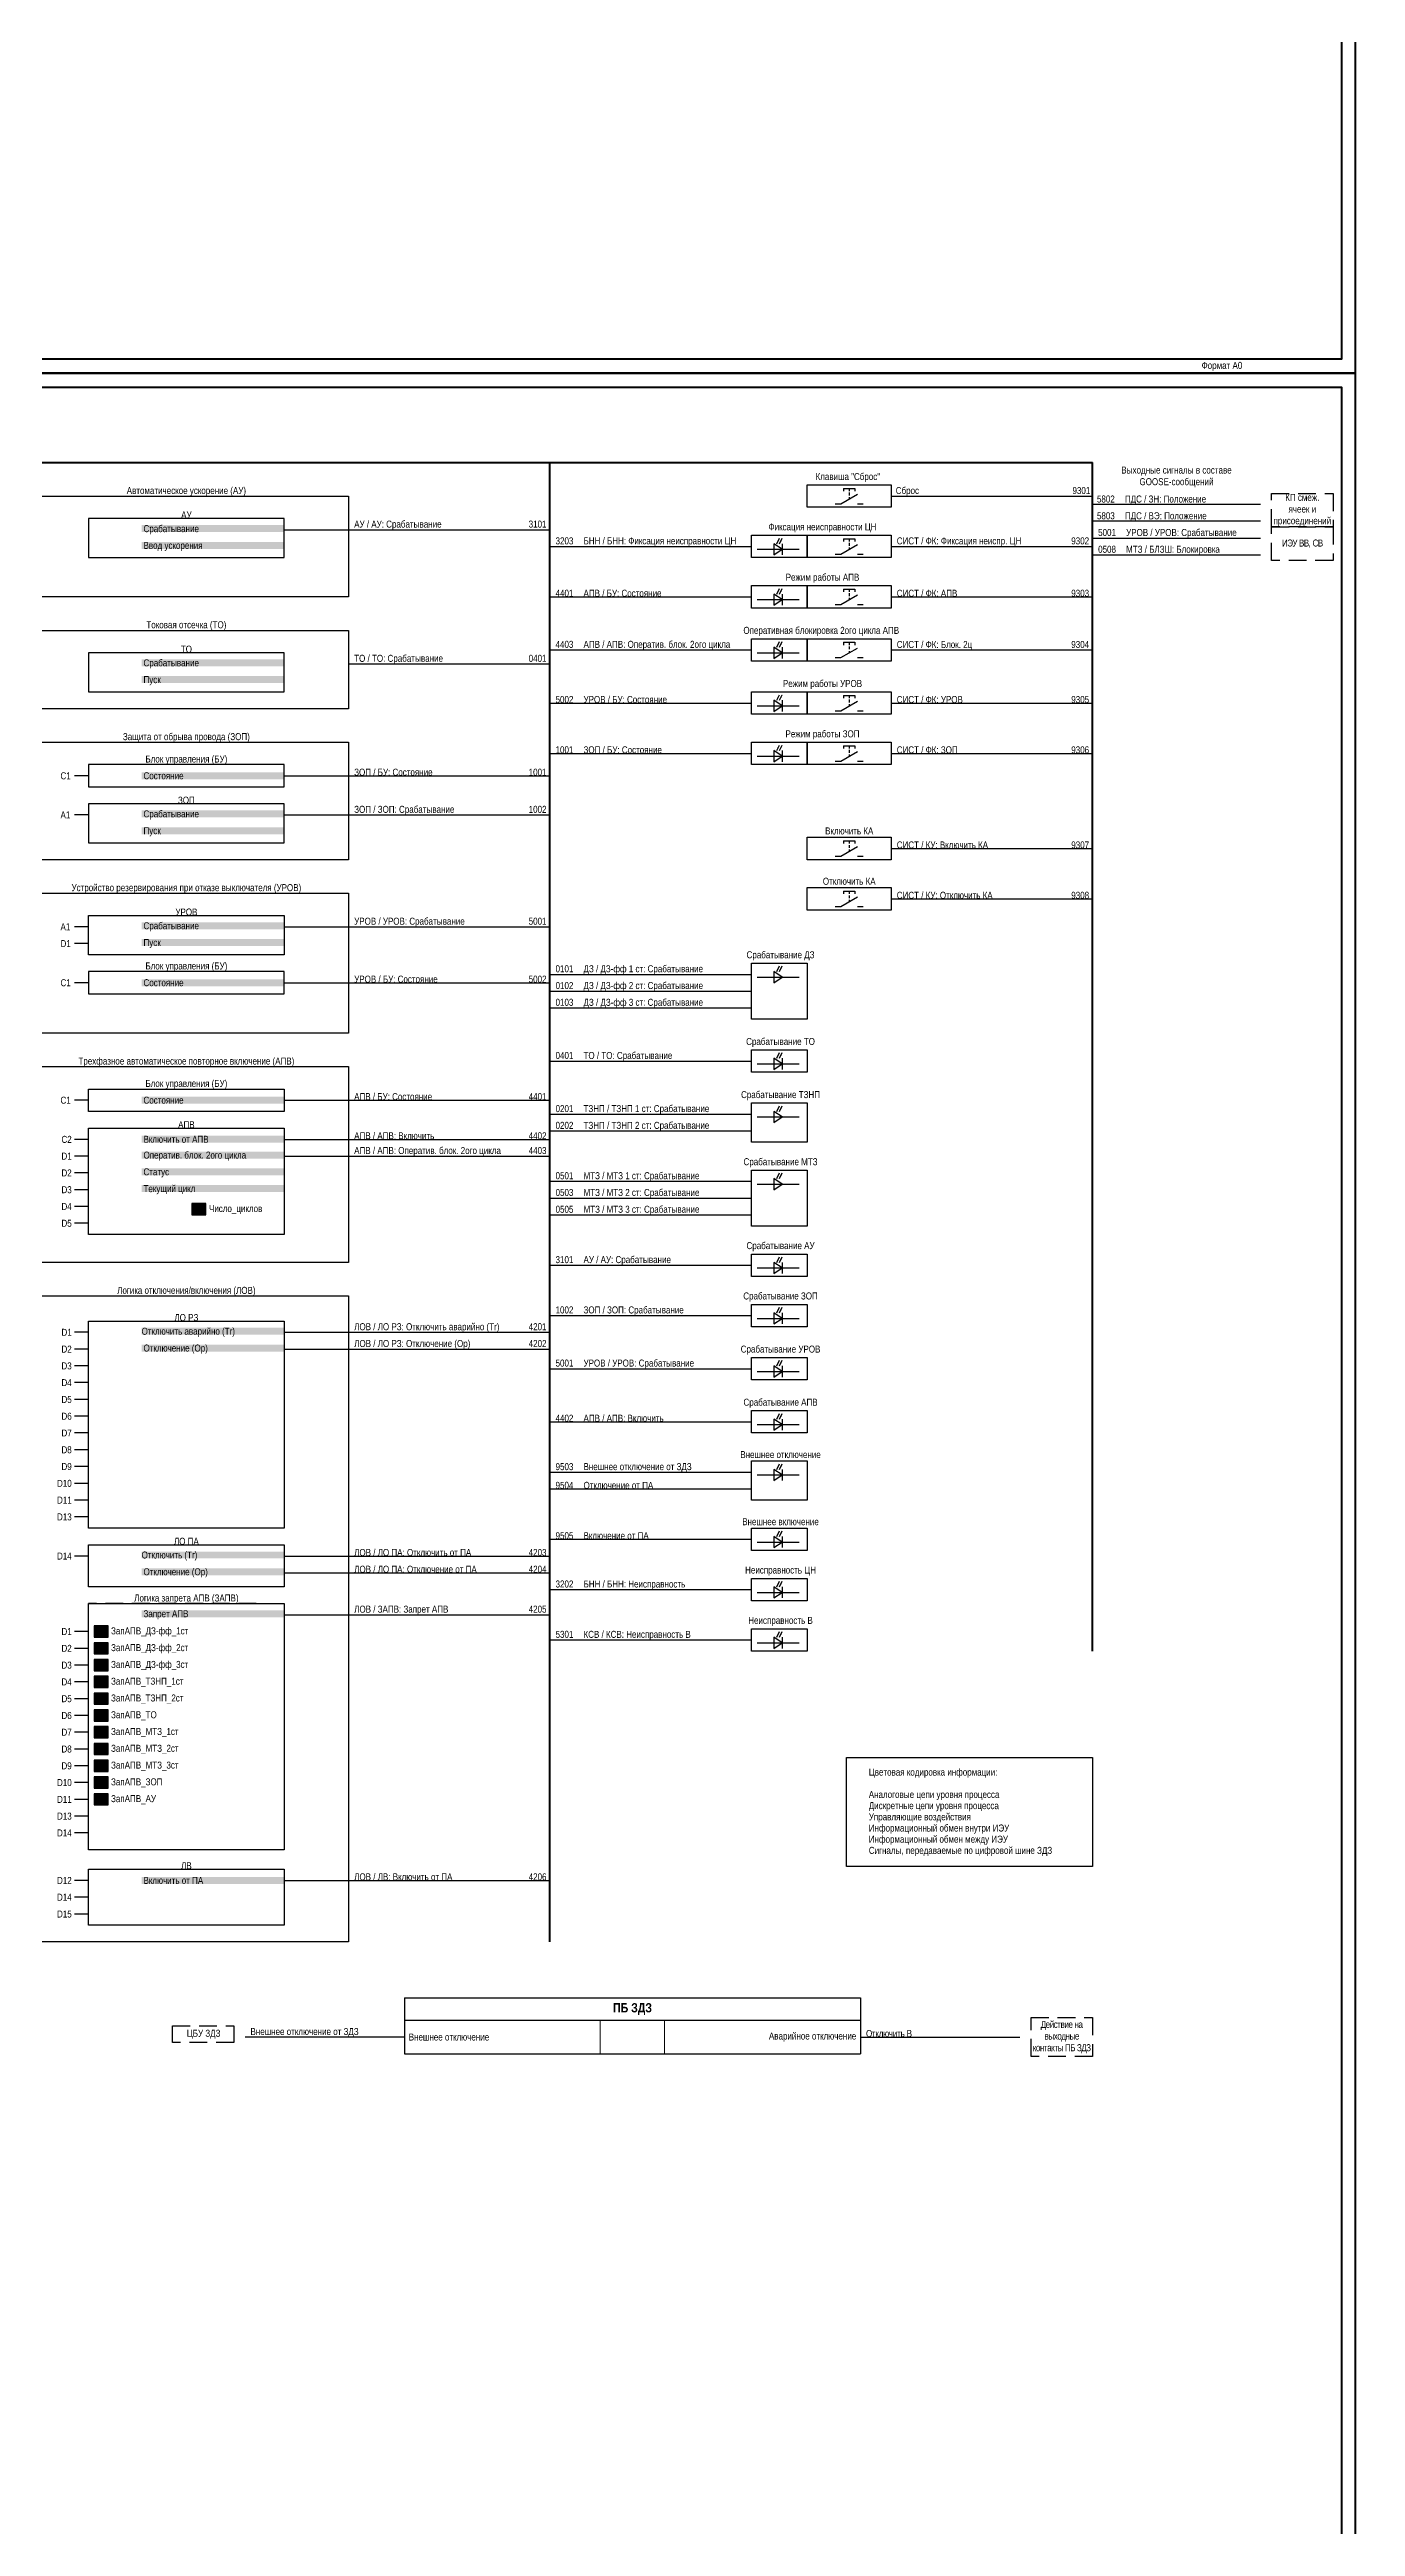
# Model space of a CAD drawing. Header units: millimetres. Extents: x 2179 to 12176, y -20554 to -12004.
# Drawn here: x 4405 to 4872, y -13755 to -12869 of the extents above; entities that cross this region are included whole.
import ezdxf
from ezdxf.enums import TextEntityAlignment as Align

# ---------------------------------------------------------------- set-up
doc = ezdxf.new("R2010")
doc.units = ezdxf.units.MM
doc.linetypes.add('HIDDEN2', pattern=[4.7625, 3.175, -1.5875])
doc.linetypes.add('штриховая2', pattern=[9.525, 6.35, -3.175])
for name, color, linetype, lineweight in [('GOOSE', 224, 'Continuous', 30), ('MMS', 190, 'Continuous', 30), ('Внутренняя шина', 4, 'Continuous', 70), ('Вход-Аналоги', 5, 'Continuous', 30), ('Дискретный сигнал', 37, 'Continuous', 25), ('Линии связи', 75, 'Continuous', 30), ('Основная', 7, 'Continuous', 30), ('Основная прерывистая', 7, 'штриховая2', 30), ('Основная сплошная', 7, 'Continuous', 30), ('Сигналы внутр.', 13, 'Continuous', 30), ('Цепи внешние', 134, 'Continuous', 30)]:
    doc.layers.add(name, color=color, linetype=linetype, lineweight=lineweight)
doc.layers.add('Рамка внешняя', color=8, linetype='Continuous', lineweight=40, plot=False)
doc.styles.add('2.5_Gost_RD', font='ARIALN.TTF', dxfattribs={"height": 2.5})
doc.styles.add('Narrow', font='ARIALN.TTF')
doc.styles.add('Табл дан', font='ARIALN.TTF')
doc.styles.add('Табл загол', font='ARIALNB.TTF')

# ---------------------------------------------------------------- blocks, each defined once
blk = doc.blocks.new('*U15')
blk.add_lwpolyline([(0, 0), (1189, 0), (1189, 841), (0, 841)], close=True)
at = {"lineweight": 50}
blk.add_lwpolyline([(20, 836), (1184, 836), (1184, 5), (20, 5)], close=True, dxfattribs=at)
at = {"style": '2.5_Gost_RD', "flags": 8}
blk.add_attdef('ФОРМАТ', text='', height=2.5, dxfattribs=at).set_placement((1134, 4), align=Align.TOP_LEFT)
blk = doc.blocks.new('SW.2')
at = {"true_color": 0xadddf7}
h = blk.add_hatch(color=141, dxfattribs=at)
h.dxf.hatch_style = 1
h.paths.add_polyline_path([(5, 2), (0, 2), (0, -2), (5, -2)])
blk.add_lwpolyline([(5, 2), (0, 2), (0, -2), (5, -2)], close=True)
for points in [[(1, 0), (2, 0)], [(2, 0), (3, 1)], [(3, 0), (4, 0)]]:
    blk.add_lwpolyline(points)
blk = doc.blocks.new('SW.3')
at = {"true_color": 0xadddf7}
h = blk.add_hatch(color=141, dxfattribs=at)
h.dxf.hatch_style = 1
h.paths.add_polyline_path([(5, 2), (0, 2), (0, -2), (5, -2)])
blk.add_lwpolyline([(5, 2), (0, 2), (0, -2), (5, -2)], close=True)
for points in [[(2, 1), (1, 1)], [(1, 0), (2, 0)], [(3, 0), (2, 1)], [(4, 0), (3, 0)], [(2, -1), (1, -1)]]:
    blk.add_lwpolyline(points)
blk = doc.blocks.new('*T149')
at = {"layer": 'Основная', "color": 0, "linetype": 'ByBlock', "lineweight": -2, "transparency": 16777216}
for p, q in [((0, 0), (163, 0)), ((0, 0), (0, -8)), ((163, 0), (163, -8))]:
    blk.add_line(p, q, dxfattribs=at)
at = {"layer": 'Основная', "color": 0, "linetype": 'ByBlock', "lineweight": 30, "transparency": 16777216}
for p, q in [((0, -8), (163, -8)), ((0, -8), (0, -20)), ((163, -8), (163, -20)), ((0, -20), (163, -20))]:
    blk.add_line(p, q, dxfattribs=at)
at = {"layer": 'Основная', "color": 0, "linetype": 'ByBlock', "lineweight": 18, "transparency": 16777216}
for p, q in [((70, -8), (70, -20)), ((93, -8), (93, -20))]:
    blk.add_line(p, q, dxfattribs=at)
at = {"layer": 'Основная', "color": 0, "transparency": 16777216}
for s, insert, char_height, width, attachment_point, style in [('{\\C256;ПБ ЗДЗ}', (81.5, -4), 3.3, 160, 5, 'Табл загол'), ('Внешнее отключение', (1.5, -14), 2.5, 67, 4, 'Табл дан'), ('Аварийное отключение', (161.5, -14), 2.5, 67, 6, 'Табл дан')]:
    blk.add_mtext(s, dxfattribs=dict(at, insert=insert, char_height=char_height, width=width, attachment_point=attachment_point, style=style))

msp = doc.modelspace()

# ---------------------------------------------------------------- linework, layer by layer
at = {"layer": 'Внутренняя шина'}
for points in [[(4064, -13017), (4778, -13017)], [(4584, -13546), (4584, -13017)], [(4778, -13442), (4778, -13017)]]:
    msp.add_lwpolyline(points, dxfattribs=at)
at = {"layer": 'Линии связи'}
for points in [[(4706, -13029), (4778, -13029)], [(4838, -13032), (4778, -13032)], [(4489, -13041), (4584, -13041)], [(4838, -13038), (4778, -13038)], [(4778, -13044), (4838, -13044)], [(4584, -13047), (4656, -13047)], [(4706, -13047), (4778, -13047)], [(4778, -13050), (4838, -13050)], [(4584, -13065), (4656, -13065)], [(4706, -13065), (4778, -13065)], [(4512, -13089), (4584, -13089)], [(4584, -13084), (4656, -13084)], [(4706, -13084), (4778, -13084)], [(4584, -13103), (4656, -13103)], [(4706, -13103), (4778, -13103)], [(4584, -13121), (4656, -13121)], [(4706, -13121), (4778, -13121)], [(4489, -13129), (4584, -13129)], [(4489, -13143), (4584, -13143)], [(4706, -13155), (4778, -13155)], [(4706, -13173), (4778, -13173)], [(4489, -13183), (4584, -13183)], [(4489, -13203), (4584, -13203)], [(4584, -13200), (4656, -13200)], [(4584, -13206), (4656, -13206)], [(4584, -13212), (4656, -13212)], [(4584, -13231), (4656, -13231)], [(4489, -13245), (4584, -13245)], [(4584, -13250), (4656, -13250)], [(4584, -13256), (4656, -13256)], [(4489, -13259), (4584, -13259)], [(4489, -13265), (4584, -13265)], [(4584, -13274), (4656, -13274)], [(4584, -13280), (4656, -13280)], [(4584, -13286), (4656, -13286)], [(4584, -13304), (4656, -13304)], [(4489, -13328), (4584, -13328)], [(4584, -13322), (4656, -13322)], [(4489, -13334), (4584, -13334)], [(4584, -13341), (4656, -13341)], [(4584, -13360), (4656, -13360)], [(4584, -13378), (4656, -13378)], [(4584, -13384), (4656, -13384)], [(4489, -13408), (4584, -13408)], [(4584, -13402), (4656, -13402)], [(4489, -13414), (4584, -13414)], [(4584, -13420), (4656, -13420)], [(4489, -13429), (4584, -13429)], [(4584, -13438), (4656, -13438)], [(4489, -13524), (4584, -13524)], [(4532, -13580), (4475, -13580)], [(4695, -13580), (4752, -13580)]]:
    msp.add_lwpolyline(points, dxfattribs=at)
at = {"layer": 'Основная'}
for points in [[(4676, -13025), (4706, -13025), (4706, -13033), (4676, -13033)], [(4396, -13029), (4512, -13029), (4512, -13065), (4396, -13065)], [(4489, -13037), (4419, -13037), (4419, -13051), (4489, -13051)], [(4656, -13043), (4676, -13043), (4676, -13051), (4656, -13051)], [(4676, -13043), (4706, -13043), (4706, -13051), (4676, -13051)], [(4656, -13061), (4676, -13061), (4676, -13069), (4656, -13069)], [(4676, -13061), (4706, -13061), (4706, -13069), (4676, -13069)], [(4396, -13077), (4512, -13077), (4512, -13105), (4396, -13105)], [(4656, -13080), (4676, -13080), (4676, -13088), (4656, -13088)], [(4676, -13080), (4706, -13080), (4706, -13088), (4676, -13088)], [(4489, -13085), (4419, -13085), (4419, -13099), (4489, -13099)], [(4656, -13099), (4676, -13099), (4676, -13107), (4656, -13107)], [(4676, -13099), (4706, -13099), (4706, -13107), (4676, -13107)], [(4396, -13117), (4512, -13117), (4512, -13159), (4396, -13159)], [(4656, -13117), (4676, -13117), (4676, -13125), (4656, -13125)], [(4676, -13117), (4706, -13117), (4706, -13125), (4676, -13125)], [(4489, -13125), (4419, -13125), (4419, -13133), (4489, -13133)], [(4489, -13139), (4419, -13139), (4419, -13153), (4489, -13153)], [(4676, -13151), (4706, -13151), (4706, -13159), (4676, -13159)], [(4676, -13169), (4706, -13169), (4706, -13177), (4676, -13177)], [(4396, -13171), (4512, -13171), (4512, -13221), (4396, -13221)], [(4419, -13179), (4489, -13179), (4489, -13193), (4419, -13193)], [(4656, -13196), (4676, -13196), (4676, -13216), (4656, -13216)], [(4489, -13199), (4419, -13199), (4419, -13207), (4489, -13207)], [(4656, -13227), (4676, -13227), (4676, -13235), (4656, -13235)], [(4396, -13233), (4512, -13233), (4512, -13303), (4396, -13303)], [(4419, -13241), (4489, -13241), (4489, -13249), (4419, -13249)], [(4656, -13246), (4676, -13246), (4676, -13260), (4656, -13260)], [(4419, -13255), (4489, -13255), (4489, -13293), (4419, -13293)], [(4656, -13270), (4676, -13270), (4676, -13290), (4656, -13290)], [(4656, -13300), (4676, -13300), (4676, -13308), (4656, -13308)], [(4396, -13315), (4512, -13315), (4512, -13546), (4396, -13546)], [(4656, -13318), (4676, -13318), (4676, -13326), (4656, -13326)], [(4419, -13324), (4489, -13324), (4489, -13398), (4419, -13398)], [(4656, -13337), (4676, -13337), (4676, -13345), (4656, -13345)], [(4656, -13356), (4676, -13356), (4676, -13364), (4656, -13364)], [(4656, -13374), (4676, -13374), (4676, -13388), (4656, -13388)], [(4656, -13398), (4676, -13398), (4676, -13406), (4656, -13406)], [(4419, -13404), (4489, -13404), (4489, -13419), (4419, -13419)], [(4656, -13416), (4676, -13416), (4676, -13424), (4656, -13424)], [(4419, -13425), (4489, -13425), (4489, -13513), (4419, -13513)], [(4656, -13434), (4676, -13434), (4676, -13442), (4656, -13442)], [(4419, -13520), (4489, -13520), (4489, -13540), (4419, -13540)]]:
    msp.add_lwpolyline(points, close=True, dxfattribs=at)
for points in [[(4419, -13129), (4414, -13129)], [(4419, -13143), (4414, -13143)], [(4419, -13183), (4414, -13183)], [(4419, -13189), (4414, -13189)], [(4419, -13203), (4414, -13203)], [(4419, -13245), (4414, -13245)], [(4419, -13259), (4414, -13259)], [(4419, -13265), (4414, -13265)], [(4419, -13271), (4414, -13271)], [(4419, -13277), (4414, -13277)], [(4419, -13283), (4414, -13283)], [(4419, -13289), (4414, -13289)], [(4419, -13328), (4414, -13328)], [(4419, -13334), (4414, -13334)], [(4419, -13340), (4414, -13340)], [(4419, -13346), (4414, -13346)], [(4419, -13352), (4414, -13352)], [(4419, -13358), (4414, -13358)], [(4419, -13364), (4414, -13364)], [(4419, -13370), (4414, -13370)], [(4419, -13376), (4414, -13376)], [(4419, -13382), (4414, -13382)], [(4419, -13388), (4414, -13388)], [(4419, -13394), (4414, -13394)], [(4419, -13408), (4414, -13408)], [(4419, -13435), (4414, -13435)], [(4419, -13441), (4414, -13441)], [(4419, -13447), (4414, -13447)], [(4419, -13453), (4414, -13453)], [(4419, -13459), (4414, -13459)], [(4419, -13465), (4414, -13465)], [(4419, -13471), (4414, -13471)], [(4419, -13477), (4414, -13477)], [(4419, -13483), (4414, -13483)], [(4419, -13489), (4414, -13489)], [(4419, -13495), (4414, -13495)], [(4419, -13501), (4414, -13501)], [(4419, -13507), (4414, -13507)], [(4419, -13524), (4414, -13524)], [(4419, -13530), (4414, -13530)], [(4419, -13536), (4414, -13536)]]:
    msp.add_lwpolyline(points, dxfattribs=at)
at = {"layer": 'Основная прерывистая'}
msp.add_lwpolyline([(4479, -13425), (4419, -13425)], dxfattribs=at)
at = {"layer": 'Основная сплошная', "color": 0}
for p, q in [((4688, -13031.75), (4694, -13028.32)), ((4689, -13026.25), (4691, -13026.25)), ((4691, -13026.25), (4693, -13026.25)), ((4686, -13031.75), (4688, -13031.75)), ((4694, -13031.75), (4696, -13031.75)), ((4689, -13044.25), (4691, -13044.25)), ((4691, -13044.25), (4693, -13044.25)), ((4686, -13049.75), (4688, -13049.75)), ((4688, -13049.75), (4694, -13046.32)), ((4694, -13049.75), (4696, -13049.75)), ((4689, -13062.25), (4691, -13062.25)), ((4691, -13062.25), (4693, -13062.25)), ((4686, -13067.75), (4688, -13067.75)), ((4688, -13067.75), (4694, -13064.32)), ((4694, -13067.75), (4696, -13067.75)), ((4689, -13081.25), (4691, -13081.25)), ((4691, -13081.25), (4693, -13081.25)), ((4686, -13086.75), (4688, -13086.75)), ((4688, -13086.75), (4694, -13083.32)), ((4694, -13086.75), (4696, -13086.75)), ((4686, -13105.75), (4688, -13105.75)), ((4688, -13105.75), (4694, -13102.32)), ((4689, -13100.25), (4691, -13100.25)), ((4691, -13100.25), (4693, -13100.25)), ((4694, -13105.75), (4696, -13105.75)), ((4686, -13123.75), (4688, -13123.75)), ((4688, -13123.75), (4694, -13120.32)), ((4689, -13118.25), (4691, -13118.25)), ((4691, -13118.25), (4693, -13118.25)), ((4694, -13123.75), (4696, -13123.75)), ((4689, -13152.25), (4691, -13152.25)), ((4691, -13152.25), (4693, -13152.25)), ((4686, -13157.75), (4688, -13157.75)), ((4688, -13157.75), (4694, -13154.32)), ((4694, -13157.75), (4696, -13157.75)), ((4686, -13175.75), (4688, -13175.75)), ((4688, -13175.75), (4694, -13172.32)), ((4689, -13170.25), (4691, -13170.25)), ((4691, -13170.25), (4693, -13170.25)), ((4694, -13175.75), (4696, -13175.75))]:
    msp.add_line(p, q, dxfattribs=at)
at = {"layer": 'Основная сплошная', "ltscale": 0.35}
for p, q in [((4689, -13026.25), (4689, -13027.25)), ((4691, -13026.25), (4691, -13027.25)), ((4691, -13027.75), (4691, -13028.75)), ((4693, -13026.25), (4693, -13027.25)), ((4689, -13044.25), (4689, -13045.25)), ((4691, -13044.25), (4691, -13045.25)), ((4691, -13045.75), (4691, -13046.75)), ((4693, -13044.25), (4693, -13045.25)), ((4689, -13062.25), (4689, -13063.25)), ((4691, -13062.25), (4691, -13063.25)), ((4691, -13063.75), (4691, -13064.75)), ((4693, -13062.25), (4693, -13063.25)), ((4689, -13081.25), (4689, -13082.25)), ((4691, -13081.25), (4691, -13082.25)), ((4693, -13081.25), (4693, -13082.25)), ((4691, -13082.75), (4691, -13083.75)), ((4689, -13100.25), (4689, -13101.25)), ((4691, -13100.25), (4691, -13101.25)), ((4691, -13101.75), (4691, -13102.75)), ((4693, -13100.25), (4693, -13101.25)), ((4689, -13118.25), (4689, -13119.25)), ((4691, -13118.25), (4691, -13119.25)), ((4691, -13119.75), (4691, -13120.75)), ((4693, -13118.25), (4693, -13119.25)), ((4689, -13152.25), (4689, -13153.25)), ((4691, -13152.25), (4691, -13153.25)), ((4693, -13152.25), (4693, -13153.25)), ((4691, -13153.75), (4691, -13154.75)), ((4689, -13170.25), (4689, -13171.25)), ((4691, -13170.25), (4691, -13171.25)), ((4691, -13171.75), (4691, -13172.75)), ((4693, -13170.25), (4693, -13171.25))]:
    msp.add_line(p, q, dxfattribs=at)
at = {"layer": 'Основная сплошная', "color": 0, "linetype": 'HIDDEN2', "ltscale": 0.5}
for p, q in [((4691, -13029.39), (4691, -13030.04)), ((4691, -13047.39), (4691, -13048.04)), ((4691, -13065.39), (4691, -13066.04)), ((4691, -13084.39), (4691, -13085.04)), ((4691, -13103.39), (4691, -13104.04)), ((4691, -13121.39), (4691, -13122.04)), ((4691, -13155.39), (4691, -13156.04)), ((4691, -13173.39), (4691, -13174.04))]:
    msp.add_line(p, q, dxfattribs=at)
at = {"layer": 'Основная сплошная', "linetype": 'штриховая2'}
for points in [[(4864, -13040), (4842, -13040), (4842, -13028), (4864, -13028)], [(4864, -13052), (4842, -13052), (4842, -13040), (4864, -13040)], [(4471, -13582), (4449, -13582), (4449, -13576), (4471, -13576)], [(4778, -13587), (4756, -13587), (4756, -13573), (4778, -13573)]]:
    msp.add_lwpolyline(points, close=True, dxfattribs=at)
at = {"layer": 'Основная сплошная'}
for points in [[(4664.06, -13046), (4664.06, -13050), (4667.06, -13048), (4664.06, -13046)], [(4665.06, -13046), (4666.06, -13044)], [(4666.06, -13046), (4667.06, -13044)], [(4667.06, -13046), (4667.06, -13050)], [(4658.06, -13048), (4673.06, -13048)], [(4665.06, -13064), (4666.06, -13062)], [(4666.06, -13064), (4667.06, -13062)], [(4658.06, -13066), (4673.06, -13066)], [(4664.06, -13064), (4664.06, -13068), (4667.06, -13066), (4664.06, -13064)], [(4667.06, -13064), (4667.06, -13068)], [(4665.06, -13083), (4666.06, -13081)], [(4666.06, -13083), (4667.06, -13081)], [(4658.06, -13085), (4673.06, -13085)], [(4664.06, -13083), (4664.06, -13087), (4667.06, -13085), (4664.06, -13083)], [(4667.06, -13083), (4667.06, -13087)], [(4658.06, -13104), (4673.06, -13104)], [(4664.06, -13102), (4664.06, -13106), (4667.06, -13104), (4664.06, -13102)], [(4665.06, -13102), (4666.06, -13100)], [(4666.06, -13102), (4667.06, -13100)], [(4667.06, -13102), (4667.06, -13106)], [(4658.06, -13122), (4673.06, -13122)], [(4664.06, -13120), (4664.06, -13124), (4667.06, -13122), (4664.06, -13120)], [(4665.06, -13120), (4666.06, -13118)], [(4666.06, -13120), (4667.06, -13118)], [(4667.06, -13120), (4667.06, -13124)], [(4658.06, -13201), (4673.06, -13201)], [(4664.06, -13199), (4664.06, -13203), (4667.06, -13201), (4664.06, -13199)], [(4665.06, -13199), (4666.06, -13197)], [(4666.06, -13199), (4667.06, -13197)], [(4658.06, -13232), (4673.06, -13232)], [(4664.06, -13230), (4664.06, -13234), (4667.06, -13232), (4664.06, -13230)], [(4665.06, -13230), (4666.06, -13228)], [(4666.06, -13230), (4667.06, -13228)], [(4667.06, -13230), (4667.06, -13234)], [(4664.06, -13249), (4664.06, -13253), (4667.06, -13251), (4664.06, -13249)], [(4665.06, -13249), (4666.06, -13247)], [(4666.06, -13249), (4667.06, -13247)], [(4658.06, -13251), (4673.06, -13251)], [(4658.06, -13275), (4673.06, -13275)], [(4664.06, -13273), (4664.06, -13277), (4667.06, -13275), (4664.06, -13273)], [(4665.06, -13273), (4666.06, -13271)], [(4666.06, -13273), (4667.06, -13271)], [(4664.06, -13303), (4664.06, -13307), (4667.06, -13305), (4664.06, -13303)], [(4665.06, -13303), (4666.06, -13301)], [(4666.06, -13303), (4667.06, -13301)], [(4667.06, -13303), (4667.06, -13307)], [(4658.06, -13305), (4673.06, -13305)], [(4665.06, -13321), (4666.06, -13319)], [(4666.06, -13321), (4667.06, -13319)], [(4658.06, -13323), (4673.06, -13323)], [(4664.06, -13321), (4664.06, -13325), (4667.06, -13323), (4664.06, -13321)], [(4667.06, -13321), (4667.06, -13325)], [(4665.06, -13340), (4666.06, -13338)], [(4666.06, -13340), (4667.06, -13338)], [(4658.06, -13342), (4673.06, -13342)], [(4664.06, -13340), (4664.06, -13344), (4667.06, -13342), (4664.06, -13340)], [(4667.06, -13340), (4667.06, -13344)], [(4658.06, -13361), (4673.06, -13361)], [(4664.06, -13359), (4664.06, -13363), (4667.06, -13361), (4664.06, -13359)], [(4665.06, -13359), (4666.06, -13357)], [(4666.06, -13359), (4667.06, -13357)], [(4667.06, -13359), (4667.06, -13363)], [(4658.06, -13379), (4673.06, -13379)], [(4664.06, -13377), (4664.06, -13381), (4667.06, -13379), (4664.06, -13377)], [(4665.06, -13377), (4666.06, -13375)], [(4666.06, -13377), (4667.06, -13375)], [(4667.06, -13377), (4667.06, -13381)], [(4665.06, -13401), (4666.06, -13399)], [(4666.06, -13401), (4667.06, -13399)], [(4658.06, -13403), (4673.06, -13403)], [(4664.06, -13401), (4664.06, -13405), (4667.06, -13403), (4664.06, -13401)], [(4667.06, -13401), (4667.06, -13405)], [(4665.06, -13419), (4666.06, -13417)], [(4666.06, -13419), (4667.06, -13417)], [(4658.06, -13421), (4673.06, -13421)], [(4664.06, -13419), (4664.06, -13423), (4667.06, -13421), (4664.06, -13419)], [(4667.06, -13419), (4667.06, -13423)], [(4665.06, -13437), (4666.06, -13435)], [(4666.06, -13437), (4667.06, -13435)], [(4658.06, -13439), (4673.06, -13439)], [(4664.06, -13437), (4664.06, -13441), (4667.06, -13439), (4664.06, -13437)], [(4667.06, -13437), (4667.06, -13441)]]:
    msp.add_lwpolyline(points, dxfattribs=at)
for points in [[(4665.56, -13045, 0.5, 0, 0), (4666.06, -13044, 0, 0, 0)], [(4666.56, -13045, 0.5, 0, 0), (4667.06, -13044, 0, 0, 0)], [(4665.56, -13063, 0.5, 0, 0), (4666.06, -13062, 0, 0, 0)], [(4666.56, -13063, 0.5, 0, 0), (4667.06, -13062, 0, 0, 0)], [(4665.56, -13082, 0.5, 0, 0), (4666.06, -13081, 0, 0, 0)], [(4666.56, -13082, 0.5, 0, 0), (4667.06, -13081, 0, 0, 0)], [(4665.56, -13101, 0.5, 0, 0), (4666.06, -13100, 0, 0, 0)], [(4666.56, -13101, 0.5, 0, 0), (4667.06, -13100, 0, 0, 0)], [(4665.56, -13119, 0.5, 0, 0), (4666.06, -13118, 0, 0, 0)], [(4666.56, -13119, 0.5, 0, 0), (4667.06, -13118, 0, 0, 0)], [(4665.56, -13198, 0.5, 0, 0), (4666.06, -13197, 0, 0, 0)], [(4666.56, -13198, 0.5, 0, 0), (4667.06, -13197, 0, 0, 0)], [(4665.56, -13229, 0.5, 0, 0), (4666.06, -13228, 0, 0, 0)], [(4666.56, -13229, 0.5, 0, 0), (4667.06, -13228, 0, 0, 0)], [(4665.56, -13248, 0.5, 0, 0), (4666.06, -13247, 0, 0, 0)], [(4666.56, -13248, 0.5, 0, 0), (4667.06, -13247, 0, 0, 0)], [(4665.56, -13272, 0.5, 0, 0), (4666.06, -13271, 0, 0, 0)], [(4666.56, -13272, 0.5, 0, 0), (4667.06, -13271, 0, 0, 0)], [(4665.56, -13302, 0.5, 0, 0), (4666.06, -13301, 0, 0, 0)], [(4666.56, -13302, 0.5, 0, 0), (4667.06, -13301, 0, 0, 0)], [(4665.56, -13320, 0.5, 0, 0), (4666.06, -13319, 0, 0, 0)], [(4666.56, -13320, 0.5, 0, 0), (4667.06, -13319, 0, 0, 0)], [(4665.56, -13339, 0.5, 0, 0), (4666.06, -13338, 0, 0, 0)], [(4666.56, -13339, 0.5, 0, 0), (4667.06, -13338, 0, 0, 0)], [(4665.56, -13358, 0.5, 0, 0), (4666.06, -13357, 0, 0, 0)], [(4666.56, -13358, 0.5, 0, 0), (4667.06, -13357, 0, 0, 0)], [(4665.56, -13376, 0.5, 0, 0), (4666.06, -13375, 0, 0, 0)], [(4666.56, -13376, 0.5, 0, 0), (4667.06, -13375, 0, 0, 0)], [(4665.56, -13400, 0.5, 0, 0), (4666.06, -13399, 0, 0, 0)], [(4666.56, -13400, 0.5, 0, 0), (4667.06, -13399, 0, 0, 0)], [(4665.56, -13418, 0.5, 0, 0), (4666.06, -13417, 0, 0, 0)], [(4666.56, -13418, 0.5, 0, 0), (4667.06, -13417, 0, 0, 0)], [(4665.56, -13436, 0.5, 0, 0), (4666.06, -13435, 0, 0, 0)], [(4666.56, -13436, 0.5, 0, 0), (4667.06, -13435, 0, 0, 0)]]:
    msp.add_lwpolyline(points, format="xyseb", dxfattribs=at)
at = {"layer": 'Основная сплошная', "ltscale": 0.3}
msp.add_lwpolyline([(4690, -13480), (4777.95, -13480), (4777.95, -13519), (4690, -13519)], close=True, dxfattribs=at)

# ---------------------------------------------------------------- block references
msp.add_blockref('*T149', (4532, -13566))
at = {"layer": 'Основная'}
for name, p in [('SW.3', (4455.96, -13283.98)), ('SW.2', (4421, -13435)), ('SW.2', (4421, -13441)), ('SW.2', (4421, -13447)), ('SW.2', (4421, -13453)), ('SW.2', (4421, -13459)), ('SW.2', (4421, -13465)), ('SW.2', (4421, -13471)), ('SW.2', (4421, -13477)), ('SW.2', (4421, -13483)), ('SW.2', (4421, -13489)), ('SW.2', (4421, -13495))]:
    msp.add_blockref(name, p, dxfattribs=at)
at = {"layer": 'Рамка внешняя'}
msp.add_blockref('*U15', (3683, -12985), dxfattribs=at).add_auto_attribs({'ФОРМАТ': 'Формат А0'})
msp.add_blockref('*U15', (3683, -13826), dxfattribs=at)

# ---------------------------------------------------------------- texts
at = {"layer": 'GOOSE', "char_height": 2.5}
for s, insert, width, attachment_point, style in [('5802^IПДС / ЗН: Положение', (4779.57, -13032), 58.43, 7, 'Табл дан'), ('5803^IПДС / ВЭ: Положение', (4779.57, -13038), 58.43, 7, 'Табл дан'), ('5001^IУРОВ / УРОВ: Срабатывание', (4780, -13044), 58, 7, 'Табл дан'), ('0508^IМТЗ / БЛЗШ: Блокировка', (4780, -13050), 58, 7, 'Табл дан'), ('9503^IВнешнее отключение от ЗДЗ', (4586, -13378), 70, 7, 'Narrow'), ('\\pt10;9504^IОтключение от ПА', (4586, -13384), 53, 7, 'Narrow'), ('9505^IВключение от ПА', (4586, -13402), 48, 7, 'Narrow'), ('\\A1;Информационный обмен между ИЭУ', (4698, -13508), 72, 1, 'Табл дан')]:
    msp.add_mtext(s, dxfattribs=dict(at, insert=insert, width=width, attachment_point=attachment_point, style=style))
at = {"layer": 'MMS', "char_height": 2.5}
for s, insert, width, attachment_point, style in [('Сброс^I^I^I^I^I   ^I    9301^I', (4707.64, -13029), 70.3562, 7, 'Narrow'), ('\\pt50,60,70;СИСТ / ФК: Фиксация неиспр. ЦН^I^I   9302^I', (4708, -13047.01), 70, 7, 'Narrow'), ('СИСТ / ФК: АПВ^I^I^I^I   9303^I', (4708, -13065.01), 70, 7, 'Narrow'), ('\\pt30,40,50,60;СИСТ / ФК: Блок. 2ц^I^I^I^I   9304', (4708, -13084.01), 70, 7, 'Narrow'), ('СИСТ / ФК: УРОВ^I^I^I^I   9305^I', (4708, -13103.01), 70, 7, 'Narrow'), ('СИСТ / ФК: ЗОП^I^I^I^I   9306^I', (4708, -13121.01), 70, 7, 'Narrow'), ('СИСТ / КУ: Включить КА^I^I^I   9307^I', (4708, -13155.01), 70, 7, 'Narrow'), ('СИСТ / КУ: Отключить КА^I^I^I   9308^I', (4708, -13173.01), 70, 7, 'Narrow'), ('\\A1;Управляющие воздействия', (4698, -13500), 72, 1, 'Табл дан')]:
    msp.add_mtext(s, dxfattribs=dict(at, insert=insert, width=width, attachment_point=attachment_point, style=style))
at = {"layer": 'Вход-Аналоги', "insert": (4698, -13492), "char_height": 2.5, "width": 72, "attachment_point": 1, "style": 'Табл дан'}
msp.add_mtext('\\A1;Аналоговые цепи уровня процесса', dxfattribs=at)
at = {"layer": 'Дискретный сигнал', "char_height": 2.5}
for s, insert, width, attachment_point, style in [('\\A1;Сигналы, передаваемые по цифровой шине ЗДЗ', (4698, -13512), 72, 1, 'Табл дан'), ('Внешнее отключение от ЗДЗ', (4476.93, -13580), 55.0735, 7, 'Narrow')]:
    msp.add_mtext(s, dxfattribs=dict(at, insert=insert, width=width, attachment_point=attachment_point, style=style))
at = {"layer": 'Основная', "style": 'Табл дан'}
for s, p in [('C1', (4409, -13129)), ('A1', (4409, -13143)), ('A1', (4409, -13183)), ('D1', (4409, -13189)), ('C1', (4409, -13203)), ('C1', (4409, -13245)), ('Число_циклов', (4462.07, -13283.75)), ('ЗапАПВ_ДЗ-фф_1ст', (4427.07, -13434.75)), ('ЗапАПВ_ДЗ-фф_2ст', (4427.07, -13440.75)), ('ЗапАПВ_ДЗ-фф_3ст', (4427.07, -13446.75)), ('ЗапАПВ_ТЗНП_1ст', (4427.07, -13452.75)), ('ЗапАПВ_ТЗНП_2ст', (4427.07, -13458.75)), ('ЗапАПВ_ТО', (4427.07, -13464.75)), ('ЗапАПВ_МТЗ_1ст', (4427.07, -13470.75)), ('ЗапАПВ_МТЗ_2ст', (4427.07, -13476.75)), ('ЗапАПВ_МТЗ_3ст', (4427.07, -13482.75)), ('ЗапАПВ_ЗОП', (4427.07, -13488.75)), ('ЗапАПВ_АУ', (4427.07, -13494.75))]:
    msp.add_text(s, height=2.5, dxfattribs=at).set_placement(p, align=Align.MIDDLE_LEFT)
for s, p in [('С2', (4413, -13259)), ('D1', (4413, -13265)), ('D2', (4413, -13271)), ('D3', (4413, -13277)), ('D4', (4413, -13283)), ('D5', (4413, -13289)), ('D1', (4413, -13328)), ('D2', (4413, -13334)), ('D3', (4413, -13340)), ('D4', (4413, -13346)), ('D5', (4413, -13352)), ('D6', (4413, -13358)), ('D7', (4413, -13364)), ('D8', (4413, -13370)), ('D10', (4413, -13382)), ('D9', (4413, -13376)), ('D11', (4413, -13388)), ('D13', (4413, -13394)), ('D14', (4413, -13408)), ('D1', (4413, -13435)), ('D2', (4413, -13441)), ('D3', (4413, -13447)), ('D4', (4413, -13453)), ('D5', (4413, -13459)), ('D6', (4413, -13465)), ('D7', (4413, -13471)), ('D8', (4413, -13477)), ('D10', (4413, -13489)), ('D9', (4413, -13483)), ('D11', (4413, -13495)), ('D13', (4413, -13501)), ('D14', (4413, -13507)), ('D12', (4413, -13524)), ('D14', (4413, -13530)), ('D15', (4413, -13536))]:
    msp.add_text(s, height=2.5, dxfattribs=at).set_placement(p, align=Align.MIDDLE_RIGHT)
at = {"layer": 'Основная', "char_height": 2.5}
for s, insert, width, attachment_point, style in [('\\pt55;Выходные сигналы в составе GOOSE-сообщений', (4808, -13025.81), 60, 8, 'Narrow'), ('Автоматическое ускорение (АУ)', (4454, -13029), 116, 8, 'Narrow'), ('Клавиша "Сброс"', (4690.5, -13024), 29, 8, 'Narrow'), ('\\A1;АУ', (4454, -13037), 70, 8, 'Narrow'), ('Фиксация неисправности ЦН', (4681.44, -13042), 45, 8, 'Narrow'), ('Режим работы АПВ', (4681.44, -13060), 45, 8, 'Narrow'), ('Токовая отсечка (ТО)', (4454, -13077), 116, 8, 'Narrow'), ('Оперативная блокировка 2ого цикла АПВ', (4681, -13079), 56, 8, 'Narrow'), ('\\A1;ТО', (4454, -13085), 70, 8, 'Narrow'), ('Режим работы УРОВ', (4681.44, -13098), 45, 8, 'Narrow'), ('Защита от обрыва провода (ЗОП)', (4454, -13117), 116, 8, 'Narrow'), ('Режим работы ЗОП', (4681.44, -13116), 45, 8, 'Narrow'), ('\\A1;Блок управления (БУ)', (4454, -13125), 70, 8, 'Narrow'), ('\\A1;ЗОП', (4454, -13139), 70, 8, 'Narrow'), ('Включить КА', (4691, -13150), 45, 8, 'Narrow'), ('Устройство резервирования при отказе выключателя (УРОВ)', (4454, -13171), 116, 8, 'Narrow'), ('Отключить КА', (4691, -13168), 45, 8, 'Narrow'), ('УРОВ', (4454, -13179), 70, 8, 'Narrow'), ('\\A1;Блок управления (БУ)', (4454, -13199), 70, 8, 'Narrow'), ('Срабатывание ДЗ', (4666.44, -13195), 45, 8, 'Narrow'), ('Срабатывание ТО', (4666.44, -13226), 45, 8, 'Narrow'), ('Трехфазное автоматическое повторное включение (АПВ)', (4454, -13233), 116, 8, 'Narrow'), ('Блок управления (БУ)', (4454, -13241), 70, 8, 'Narrow'), ('Срабатывание ТЗНП', (4666.44, -13245), 45, 8, 'Narrow'), ('АПВ', (4454, -13255), 70, 8, 'Narrow'), ('Срабатывание МТЗ', (4666.44, -13269), 45, 8, 'Narrow'), ('Срабатывание АУ', (4666.44, -13299), 45, 8, 'Narrow'), ('Логика отключения/включения (ЛОВ)', (4454, -13315), 116, 8, 'Narrow'), ('Срабатывание ЗОП', (4666.44, -13317), 45, 8, 'Narrow'), ('ЛО РЗ', (4454, -13324), 70, 8, 'Narrow'), ('Срабатывание УРОВ', (4666.44, -13336), 45, 8, 'Narrow'), ('Срабатывание АПВ', (4666.44, -13355), 45, 8, 'Narrow'), ('Внешнее отключение', (4666.44, -13373), 45, 8, 'Narrow'), ('Внешнее включение', (4666.44, -13397), 45, 8, 'Narrow'), ('ЛО ПА', (4454, -13404), 70, 8, 'Narrow'), ('Неисправность ЦН', (4666.44, -13415), 45, 8, 'Narrow'), ('Логика запрета АПВ (ЗАПВ)', (4454, -13425), 70, 8, 'Narrow'), ('Неисправность В', (4666.44, -13433), 45, 8, 'Narrow'), ('\\A1;Цветовая кодировка информации:', (4698, -13484), 132, 1, 'Табл дан'), ('ЛВ', (4454, -13520), 70, 8, 'Narrow'), ('\\pi5.16439;ЦБУ ЗДЗ', (4449, -13579), 22, 4, 'Narrow'), ('\\pi3.48039;{\\T0.9;Действие на \\P\\pi4.83697;выходные \\P\\pi0.61886;контакты ПБ ЗДЗ}', (4756, -13580), 22, 4, 'Narrow')]:
    msp.add_mtext(s, dxfattribs=dict(at, insert=insert, width=width, attachment_point=attachment_point, style=style))
at = {"layer": 'Основная', "char_height": 2.5, "width": 51, "attachment_point": 4, "style": 'Narrow', "bg_fill": 1, "box_fill_scale": 1, "bg_fill_color": 9, "bg_fill_transparency": 0}
for s, insert in [('\\pl0.67568;Срабатывание', (4438, -13041)), ('\\pl0.67568;Ввод ускорения', (4438, -13047)), ('\\pl0.67568;Срабатывание', (4438, -13089)), ('\\pl0.67568;Пуск', (4438, -13095)), ('\\pl0.67568;Состояние', (4438, -13129)), ('\\pl0.67568;Срабатывание', (4438, -13143)), ('\\pl0.67568;Пуск', (4438, -13149)), ('\\pl0.67568;Срабатывание', (4438, -13183)), ('\\pl0.67568;Пуск', (4438, -13189)), ('\\pl0.67568;Состояние', (4438, -13203)), ('\\pl0.67568;Состояние', (4438, -13245)), ('\\pl0.67568;Включить от АПВ', (4438, -13259)), ('\\pl0.67568;Оператив. блок. 2ого цикла', (4438, -13265)), ('\\pl0.67568;Статус', (4438, -13271)), ('\\pl0.67568;Текущий цикл', (4438, -13277)), ('Отключить аварийно (Tr)', (4438, -13328)), ('\\pl0.67568;Отключение (Op)', (4438, -13334)), ('Отключить (Tr)', (4438, -13408)), ('\\pl0.67568;Отключение (Op)', (4438, -13414)), ('\\pl0.67568;Запрет АПВ', (4438, -13429)), ('\\pl0.67568;Включить от ПА', (4438, -13524))]:
    msp.add_mtext(s, dxfattribs=dict(at, insert=insert))
at = {"layer": 'Основная сплошная', "char_height": 2.5, "width": 22, "attachment_point": 5, "style": 'Narrow'}
for s, insert in [('\\pt55;КП смеж. ^Jячеек и присоединений', (4853, -13034)), ('\\pt55;{\\T0.9;ИЭУ ВВ, СВ}', (4853, -13046))]:
    msp.add_mtext(s, dxfattribs=dict(at, insert=insert))
at = {"layer": 'Сигналы внутр.', "char_height": 2.5}
for s, insert, width, attachment_point, style in [('АУ / АУ: Срабатывание^I^I^I   3101^I', (4514, -13041), 70, 7, 'Табл дан'), ('3203^IБНН / БНН: Фиксация неисправности ЦН', (4586, -13047), 70, 7, 'Narrow'), ('4401^IАПВ / БУ: Состояние', (4586, -13065), 48, 7, 'Narrow'), ('4403^IАПВ / АПВ: Оператив. блок. 2ого цикла', (4586, -13084), 70, 7, 'Narrow'), ('ТО / ТО: Срабатывание^I^I^I   0401^I', (4514, -13089), 70, 7, 'Табл дан'), ('5002^IУРОВ / БУ: Состояние', (4586, -13103), 70, 7, 'Narrow'), ('1001^IЗОП / БУ: Состояние', (4586, -13121), 48, 7, 'Narrow'), ('ЗОП / БУ: Состояние^I^I^I   ^I   1001^I', (4514, -13129), 70, 7, 'Табл дан'), ('ЗОП / ЗОП: Срабатывание^I^I^I   1002^I', (4514, -13143), 70, 7, 'Табл дан'), ('УРОВ / УРОВ: Срабатывание^I^I^I   5001^I', (4514, -13183), 70, 7, 'Табл дан'), ('0101^IДЗ / {\\A1;ДЗ-фф 1 ст}: Срабатывание ', (4586, -13200), 70, 7, 'Narrow'), ('УРОВ / БУ: Состояние^I^I^I   ^I   5002^I', (4514, -13203), 70, 7, 'Табл дан'), ('0102^IДЗ / {\\A1;ДЗ-фф 2 ст}: Срабатывание ', (4586, -13206), 70, 7, 'Narrow'), ('0103^IДЗ / {\\A1;ДЗ-фф 3 ст}: Срабатывание ', (4586, -13212), 70, 7, 'Narrow'), ('0401^IТО / ТО: Срабатывание', (4586, -13231), 48, 7, 'Narrow'), ('АПВ / БУ: Состояние^I^I^I   ^I   4401', (4514, -13245), 70, 7, 'Табл дан'), ('0201^IТЗНП / {\\A1;ТЗНП 1 ст: }Срабатывание', (4586, -13250), 70, 7, 'Табл дан'), ('АПВ / АПВ: Включить^I^I^I^I   4402', (4514, -13259), 70, 7, 'Табл дан'), ('0202^IТЗНП / {\\A1;ТЗНП 2 ст: }Срабатывание', (4586, -13256), 70, 7, 'Табл дан'), ('АПВ / АПВ: Оператив. блок. 2ого цикла^I   4403', (4514, -13265), 70, 7, 'Табл дан'), ('0501^IМТЗ / {\\A1;МТЗ 1 ст: Срабатывание}', (4586, -13274), 71, 7, 'Narrow'), ('0503^IМТЗ / {\\A1;МТЗ 2 ст: Срабатывание}', (4586, -13280), 71, 7, 'Narrow'), ('0505^IМТЗ / {\\A1;МТЗ 3 ст: Срабатывание}', (4586, -13286), 71, 7, 'Narrow'), ('3101^IАУ / АУ: Срабатывание', (4586, -13304), 48, 7, 'Narrow'), ('1002^IЗОП / ЗОП: Срабатывание', (4586, -13322), 48, 7, 'Narrow'), ('ЛОВ / ЛО РЗ: Отключить аварийно (Tr)^I   4201', (4514, -13328), 70, 7, 'Табл дан'), ('ЛОВ / ЛО РЗ: Отключение (Op)^I^I   4202', (4514, -13334), 70, 7, 'Табл дан'), ('5001^IУРОВ / УРОВ: Срабатывание', (4586, -13341), 70, 7, 'Narrow'), ('4402^IАПВ / АПВ: Включить', (4586, -13360), 48, 7, 'Narrow'), ('ЛОВ / ЛО ПА: Отключить от ПА^I^I   4203^I', (4514, -13408), 70, 7, 'Табл дан'), ('ЛОВ / ЛО ПА: Отключение от ПА^I^I   4204^I', (4514, -13414), 70, 7, 'Табл дан'), ('3202^IБНН / БНН: Неисправность', (4586, -13420), 70, 7, 'Narrow'), ('ЛОВ / ЗАПВ: Запрет АПВ^I   ^I^I   4205^I', (4514, -13429), 70, 7, 'Табл дан'), ('5301^IКСВ / КСВ: Неисправность В', (4586, -13438), 70, 7, 'Narrow'), ('\\A1;Информационный обмен внутри ИЭУ', (4698, -13504), 72, 1, 'Табл дан'), ('ЛОВ / ЛВ: Включить от ПА^I^I^I   4206^I', (4514, -13524), 70, 7, 'Табл дан')]:
    msp.add_mtext(s, dxfattribs=dict(at, insert=insert, width=width, attachment_point=attachment_point, style=style))
at = {"layer": 'Цепи внешние', "char_height": 2.5, "style": 'Табл дан'}
for s, insert, width, attachment_point in [('\\A1;Дискретные цепи уровня процесса', (4698, -13496), 78, 1), ('{\\T0.95;Отключить В}', (4697, -13580), 49.957, 7)]:
    msp.add_mtext(s, dxfattribs=dict(at, insert=insert, width=width, attachment_point=attachment_point))

doc.saveas('drawing.dxf')
